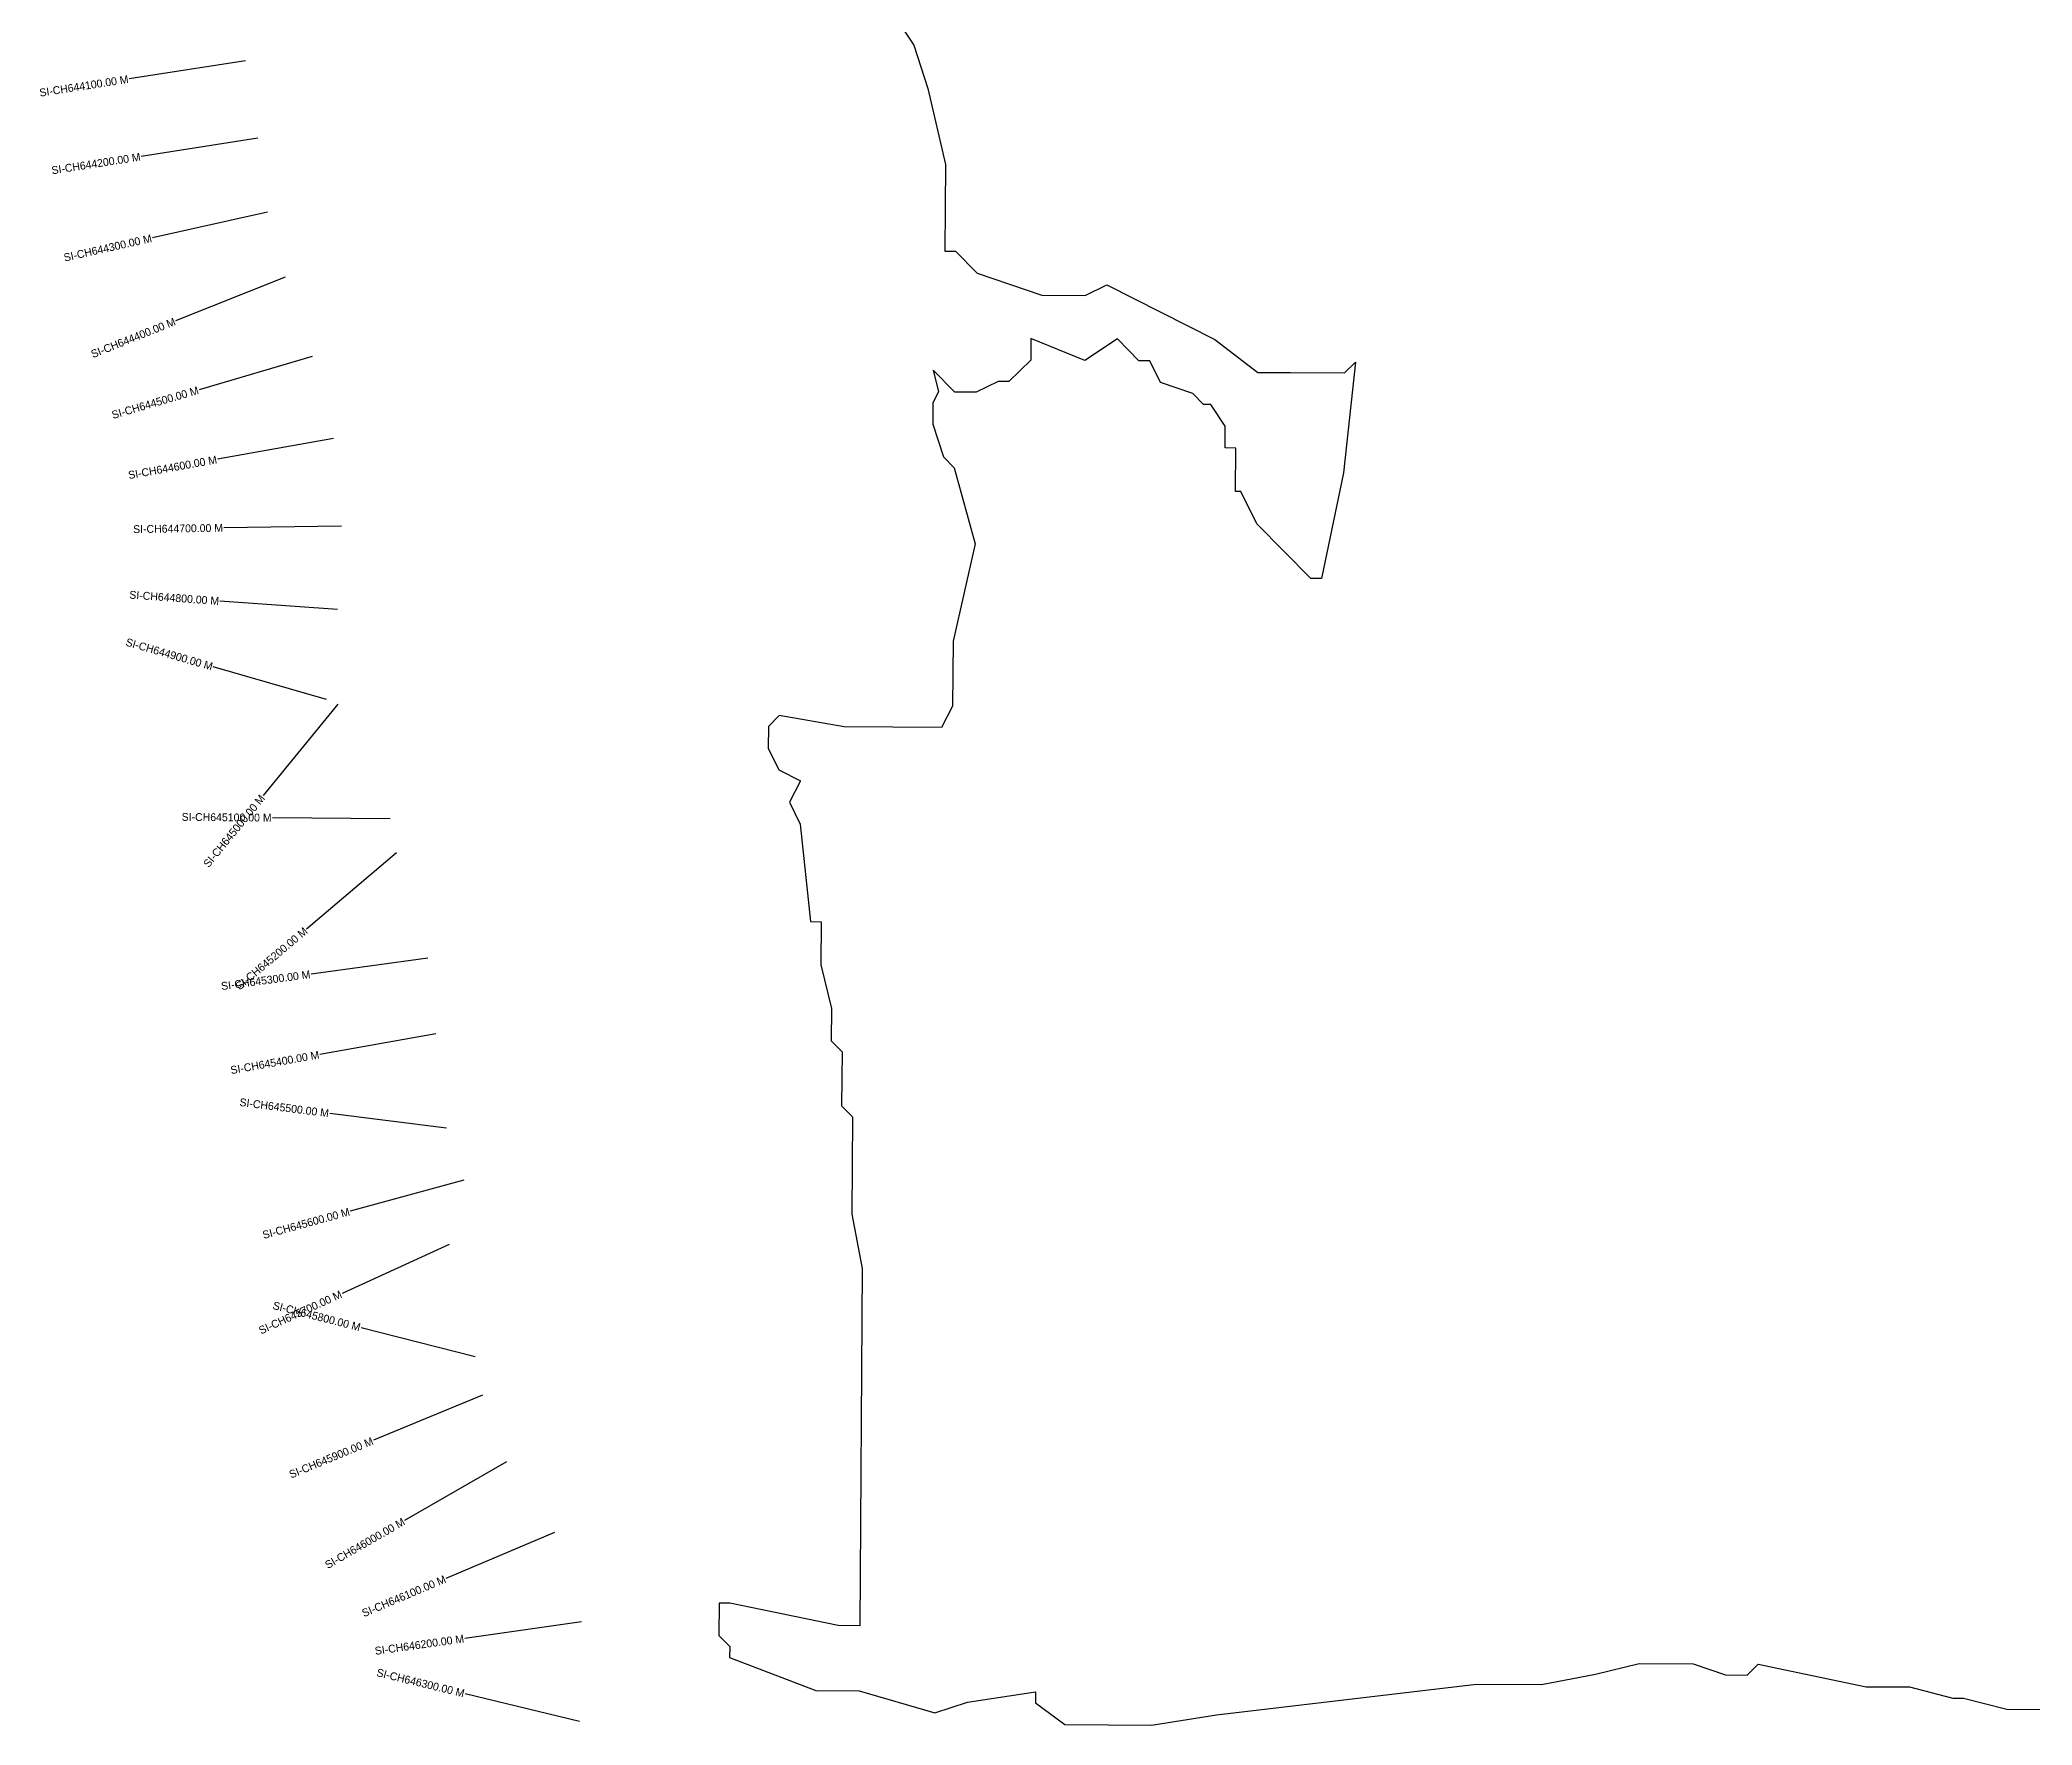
# Model space of a CAD drawing. Header units: metres. Extents: x 329517 to 335645, y 1797743 to 1802172.
# Drawn here: x 330046 to 332581, y 1797919 to 1800064 of the extents above; entities that cross this region are included whole.
import ezdxf
from ezdxf.enums import TextEntityAlignment as Align

# ---------------------------------------------------------------- set-up
doc = ezdxf.new("R2010")
doc.units = ezdxf.units.M
for name, color, linetype in [('CS', 134, 'Continuous'), ('CSMark', 6, 'Continuous'), ('VILLAGE BOUNDRY', 10, 'Continuous')]:
    doc.layers.add(name, color=color, linetype=linetype)

msp = doc.modelspace()

# ---------------------------------------------------------------- linework, layer by layer
at = {"layer": 'CS'}
for p, q in [((330307.4, 1800037.2), (330159.2, 1800014.1)), ((330322.8, 1799938.4), (330174.6, 1799915.3)), ((330335.2, 1799844.6), (330188.8, 1799811.7)), ((330357.7, 1799761.9), (330218.4, 1799706.1)), ((330392.1, 1799660.6), (330248.2, 1799618.4)), ((330419.4, 1799556.4), (330271.8, 1799530)), ((330429.6, 1799445.1), (330279.7, 1799442.8)), ((330424.3, 1799338.8), (330274.7, 1799349.5)), ((330410.4, 1799224.2), (330266.3, 1799265.9)), ((330424.7, 1799218.2), (330329.7, 1799102.1)), ((330491.5, 1799072.5), (330341.5, 1799073.9)), ((330499.5, 1799029.1), (330384.9, 1798932.3)), ((330539.3, 1798895.1), (330390.7, 1798875)), ((330549.7, 1798798.8), (330402, 1798772.7)), ((330563.2, 1798678.8), (330414.4, 1798697.7)), ((330585.2, 1798612.9), (330440.5, 1798573.2)), ((330566.5, 1798531), (330430.1, 1798468.7)), ((330599.5, 1798387.7), (330454.3, 1798425)), ((330608.7, 1798339.1), (330470.2, 1798281.8)), ((330639.6, 1798254.5), (330509.6, 1798179.7)), ((330700.5, 1798164.5), (330562.4, 1798106)), ((330734.9, 1798050.5), (330586.3, 1798029.6)), ((330732.4, 1797923.7), (330586.7, 1797959.2))]:
    msp.add_line(p, q, dxfattribs=at)
at = {"layer": 'VILLAGE BOUNDRY', "flags": 128}
msp.add_lwpolyline([(331130.4, 1800098.4), (331157.6, 1800056.9), (331175.7, 1800001.6), (331198, 1799905), (331197.2, 1799794.8), (331211, 1799794.7), (331238.3, 1799767), (331320.9, 1799738.8), (331376, 1799738.5), (331403.6, 1799752.1), (331540.9, 1799682.3), (331595.7, 1799640.6), (331637.1, 1799640.3), (331706, 1799639.8), (331719.8, 1799653.5), (331704.5, 1799512.7), (331676.6, 1799378.2), (331662.9, 1799378.3), (331594.4, 1799447.7), (331574.1, 1799489.2), (331567.2, 1799489.2), (331567.5, 1799544.3), (331553.8, 1799544.4), (331554, 1799572), (331535.8, 1799599.6), (331526.6, 1799599.7), (331512.9, 1799613.6), (331471.7, 1799627.6), (331458, 1799655.3), (331444.3, 1799655.4), (331416.9, 1799683.1), (331375.4, 1799655.8), (331306.7, 1799683.8), (331306.5, 1799656.3), (331278.8, 1799628.9), (331265, 1799629), (331237.3, 1799615.4), (331209.8, 1799615.6), (331182.4, 1799643.4), (331189.1, 1799615.7), (331182.1, 1799602), (331182, 1799574.5), (331195.4, 1799533), (331209.2, 1799519.1), (331236, 1799422.5), (331207.7, 1799298.7), (331207.1, 1799216), (331193.1, 1799188.6), (331069.1, 1799189.5), (330986.6, 1799203.8), (330972.7, 1799190.1), (330972.5, 1799162.5), (330986.1, 1799134.9), (331013.6, 1799120.9), (330999.6, 1799093.5), (331013.2, 1799065.8), (331026.1, 1798941.7), (331039.9, 1798941.6), (331039.5, 1798886.5), (331053, 1798831.3), (331052.7, 1798790), (331066.4, 1798776.1), (331065.9, 1798707.2), (331079.6, 1798693.3), (331078.7, 1798569.4), (331092.1, 1798500.4), (331089, 1798045.7), (331061.4, 1798045.9), (330923.8, 1798074.4), (330910.1, 1798074.5), (330909.8, 1798033.2), (330923.5, 1798019.3), (330923.4, 1798005.5), (331033.3, 1797963.4), (331088.4, 1797963.1), (331184.7, 1797934.9), (331226.1, 1797948.3), (331312.6, 1797961.6), (331312.5, 1797947.8), (331349.9, 1797920), (331460.2, 1797919.2), (331542.9, 1797932.4), (331873.8, 1797971.5), (331956.5, 1797971), (332025.5, 1797984.3), (332080.7, 1797997.7), (332149.6, 1797997.3), (332190.8, 1797983.2), (332218.4, 1797983), (332232.2, 1797996.7), (332369.8, 1797968.2), (332424.9, 1797967.8), (332479.9, 1797953.7), (332493.7, 1797953.6), (332548.7, 1797939.4), (332659, 1797938.7)], dxfattribs=at)

# ---------------------------------------------------------------- texts
at = {"layer": 'CSMark'}
for s, rotation, p in [('SI-CH644100.00 M', 8.8635, (330158.2, 1800013.9)), ('SI-CH644200.00 M', 8.8635, (330173.6, 1799915.1)), ('SI-CH644300.00 M', 12.6663, (330187.8, 1799811.5)), ('SI-CH644400.00 M', 21.8124, (330217.5, 1799705.8)), ('SI-CH644500.00 M', 16.3346, (330247.2, 1799618.2)), ('SI-CH644600.00 M', 10.1391, (330270.8, 1799529.8)), ('SI-CH644700.00 M', 0.8708, (330278.7, 1799442.8)), ('SI-CH644800.00 M', 355.8877, (330273.7, 1799349.6)), ('SI-CH644900.00 M', 343.8694, (330265.3, 1799266.1)), ('SI-CH645000.00 M', 50.684, (330329, 1799101.3)), ('SI-CH645100.00 M', 359.4443, (330340.5, 1799073.9)), ('SI-CH645200.00 M', 40.1734, (330384.1, 1798931.6)), ('SI-CH645300.00 M', 7.6998, (330389.7, 1798874.8)), ('SI-CH645400.00 M', 10.0477, (330401, 1798772.5)), ('SI-CH645500.00 M', 352.7799, (330413.4, 1798697.8)), ('SI-CH645600.00 M', 15.341, (330439.6, 1798572.9)), ('SI-CH645700.00 M', 24.5217, (330429.1, 1798468.3)), ('SI-CH645800.00 M', 345.571, (330453.3, 1798425.3)), ('SI-CH645900.00 M', 22.4921, (330469.2, 1798281.4)), ('SI-CH646000.00 M', 29.9286, (330508.8, 1798179.2)), ('SI-CH646100.00 M', 22.921, (330561.5, 1798105.7)), ('SI-CH646200.00 M', 8.0073, (330585.3, 1798029.5)), ('SI-CH646300.00 M', 346.2897, (330585.7, 1797959.5))]:
    msp.add_text(s, height=10, rotation=rotation, dxfattribs=at).set_placement(p, align=Align.MIDDLE_RIGHT)

doc.saveas('drawing.dxf')
